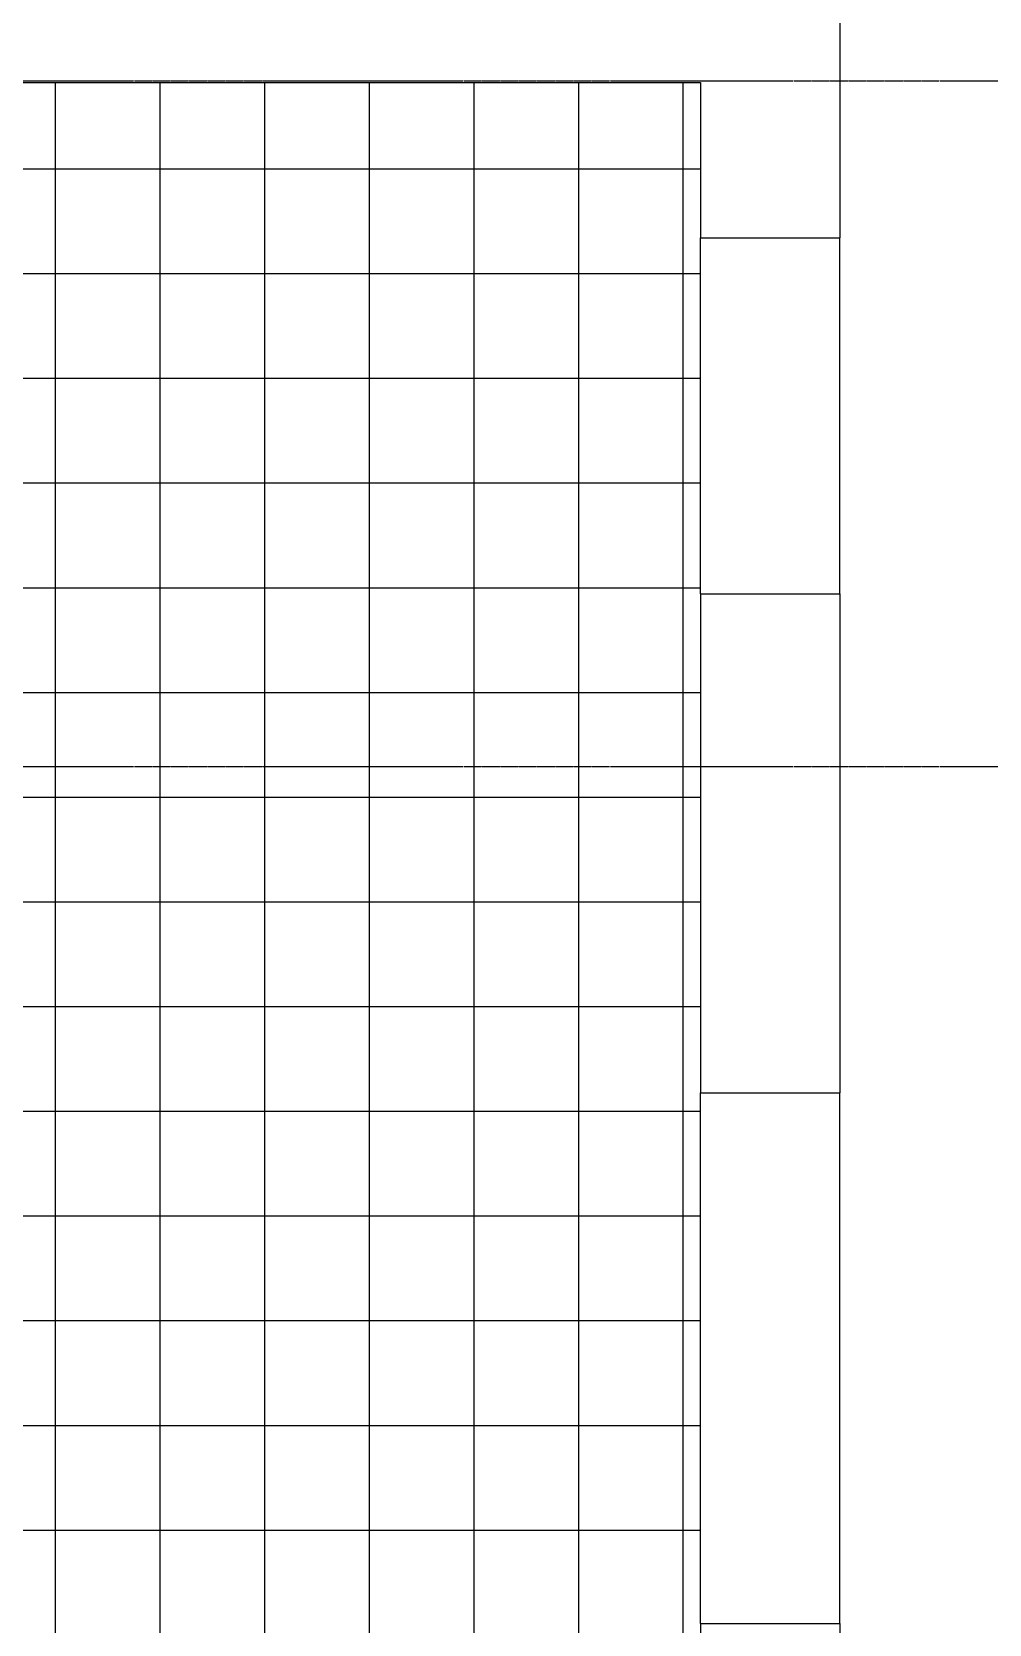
# Model space of a CAD drawing. Header units: millimetres. Extents: x 18456 to 179493, y -203649 to 469211.
# Drawn here: x 153595 to 156339, y 274359 to 278921 of the extents above; entities that cross this region are included whole.
import ezdxf

# ---------------------------------------------------------------- set-up
doc = ezdxf.new("R2010")
doc.units = ezdxf.units.MM
doc.linetypes.add('X-평면도(기본형)$0$CEN', pattern=[52.5, 50, -1, 0.5, -1])
for name, color, linetype, true_color in [('X-평면도(기본형)$0$4ELE', 4, 'Continuous', 0x00ffff), ('X-평면도(기본형)$0$CEN', 1, 'X-평면도(기본형)$0$CEN', 0xff0000), ('X-평면도(기본형)$0$TIL', 5, 'Continuous', 0x0000ff), ('X-평면도(기본형)$0$W1', 2, 'Continuous', 0xffff00)]:
    doc.layers.add(name, color=color, linetype=linetype, true_color=true_color)

msp = doc.modelspace()

# ---------------------------------------------------------------- hatches: boundary and pattern name
at = {"layer": 'X-평면도(기본형)$0$TIL'}
h = msp.add_hatch(dxfattribs=at)
h.set_pattern_fill('H3', color=256, scale=300, angle=45, style=0, pattern_type=2)
h.set_pattern_definition([(360, (-517137.9, 323528.33), (2e-13, 300), []), (90, (-517137.9, 323528.33), (-300, 9e-14), [])])
h.paths.add_polyline_path([(152846.1, 278671), (153046.1, 278671), (153046.1, 278471), (152846.1, 278471), (152846.1, 278291), (152486.1, 278291), (152486.1, 277041), (152911.1, 277041), (152911.1, 276711), (153301.1, 276711), (153301.1, 275991), (153176.1, 275991), (153176.1, 275851), (153061.1, 275851), (153061.1, 274331), (153176.1, 274331), (153176.1, 270071), (152076.1, 270071), (152076.1, 270186), (149356.1, 270186), (149356.1, 270071), (140946.1, 270071), (140946.1, 268976), (153471.1, 268976), (153471.1, 272391), (155511.1, 272391), (155511.1, 278776), (153511.1, 278776), (153511.1, 285836), (145936.1, 285836), (145936.1, 284536), (147756.1, 284536), (147756.1, 284941), (152846.1, 284941), (152846.1, 284571), (152731.1, 284571), (152731.1, 283091), (152846.1, 283091)], flags=0)
h.paths.add_polyline_path([(146836.1, 284661), (146836.1, 285311), (147486.1, 285311), (147486.1, 284661)], flags=0)

# ---------------------------------------------------------------- linework, layer by layer
at = {"layer": 'X-평면도(기본형)$0$4ELE'}
for p, q in [((155511.1, 277311), (155511.1, 278331)), ((155911.1, 277311), (155911.1, 278331)), ((155511.1, 274361), (155511.1, 275881)), ((155911.1, 274361), (155911.1, 275881))]:
    msp.add_line(p, q, dxfattribs=at)
at = {"layer": 'X-평면도(기본형)$0$CEN'}
for p, q in [((149216.1, 278781), (156911.1, 278781)), ((149216.1, 276816), (156911.1, 276816))]:
    msp.add_line(p, q, dxfattribs=at)
at = {"layer": 'X-평면도(기본형)$0$W1'}
for p, q in [((155911.1, 279226), (155911.1, 278331)), ((153511.1, 278776), (155511.1, 278776)), ((155511.1, 278776), (155511.1, 278331)), ((155511.1, 278331), (155911.1, 278331)), ((155511.1, 277311), (155911.1, 277311)), ((155511.1, 277311), (155511.1, 275881)), ((155911.1, 277311), (155911.1, 275881)), ((155511.1, 275881), (155911.1, 275881)), ((155511.1, 274361), (155911.1, 274361)), ((155511.1, 274361), (155511.1, 272391)), ((155911.1, 274361), (155911.1, 271991))]:
    msp.add_line(p, q, dxfattribs=at)

doc.saveas('drawing.dxf')
